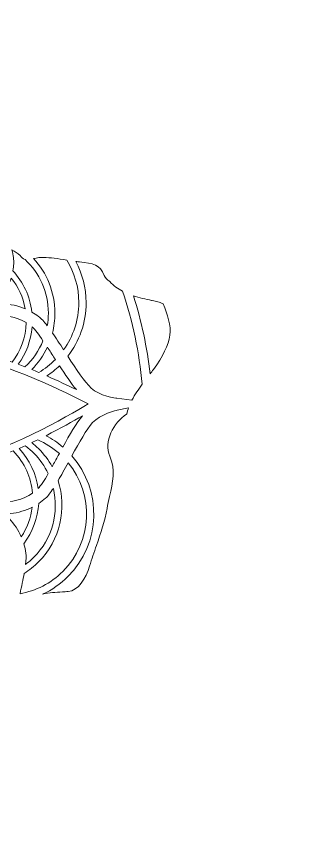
# Model space of a CAD drawing. Header units: millimetres. Extents: x -1844 to 2932, y -490 to 399.
# Drawn here: x -518.6 to -412.5, y -322.9 to -25.3 of the extents above; entities that cross this region are included whole.
import ezdxf

# ---------------------------------------------------------------- set-up
doc = ezdxf.new("R2010")
doc.units = ezdxf.units.MM
doc.header["$MEASUREMENT"] = 0
doc.layers.add('Layer 3', color=7, linetype='Continuous')

# ---------------------------------------------------------------- blocks, each defined once
blk = doc.blocks.new('block 2')
at = {"layer": 'Layer 3', "lineweight": 0}
for points, knots in [([(-427.53, 398.64), (-673.02, 398.64), (-872.03, 199.63), (-872.03, -45.86), (-872.03, -291.35), (-673.02, -490.36), (-427.53, -490.36), (-182.04, -490.36), (16.97, -291.35), (16.97, -45.86), (16.97, 199.63), (-182.04, 398.64), (-427.53, 398.64)], [0, 0, 0, 0, 1, 1, 1, 2, 2, 2, 3, 3, 3, 4, 4, 4, 4]), ([(-506.82, -134.17), (-506.82, -135.76), (-506.96, -137.32), (-507.22, -138.83), (-508.39, -137.31), (-509.46, -136.11), (-510.4, -135.38), (-511.17, -134.79), (-511.99, -134.25), (-512.86, -133.76), (-513.55, -127.96), (-516.06, -122.72), (-519.8, -118.63), (-519.64, -117.76), (-519.54, -116.9), (-519.5, -116.04), (-519.43, -114.75), (-519.69, -113), (-520.15, -110.91), (-519.09, -111.54), (-518.08, -112.23), (-517.12, -112.99), (-516.81, -113.75), (-516.15, -114.31), (-515.37, -114.49), (-510.11, -119.42), (-506.82, -126.42), (-506.82, -134.17)], [0, 0, 0, 0, 1, 1, 1, 2, 2, 2, 3, 3, 3, 4, 4, 4, 5, 5, 5, 6, 6, 6, 7, 7, 7, 8, 8, 8, 9, 9, 9, 9]), ([(-505.32, -141.47), (-504.72, -139.13), (-504.4, -136.69), (-504.4, -134.17), (-504.4, -126.45), (-507.39, -119.41), (-512.28, -114.16), (-510.94, -113.91), (-509.67, -113.67), (-508.55, -113.72), (-506.08, -113.84), (-503.43, -114.16), (-500.07, -114.74), (-497.27, -119.26), (-495.65, -124.6), (-495.65, -130.3), (-495.65, -136.76), (-497.72, -142.74), (-501.23, -147.61), (-502.68, -145.39), (-504.04, -143.3), (-505.32, -141.47)], [0, 0, 0, 0, 1, 1, 1, 2, 2, 2, 3, 3, 3, 4, 4, 4, 5, 5, 5, 6, 6, 6, 7, 7, 7, 7]), ([(-476.19, -166.08), (-476.19, -166.08), (-481.75, -165.39), (-481.75, -165.39), (-481.88, -165.37), (-488.22, -164.52), (-491.12, -161.68), (-493.5, -159.36), (-496.59, -154.74), (-499.69, -150), (-495.49, -144.54), (-492.98, -137.71), (-492.98, -130.3), (-492.98, -124.87), (-494.34, -119.75), (-496.71, -115.26), (-496.26, -115.31), (-495.82, -115.36), (-495.38, -115.4), (-490.58, -115.91), (-487.79, -116.39), (-486.32, -120.33), (-485.93, -121.38), (-485.14, -121.97), (-484.62, -122.36), (-484.52, -122.44), (-484.37, -122.55), (-484.32, -122.59), (-482.89, -124.1), (-481.31, -125.24), (-479.66, -126.13), (-475.89, -137.18), (-473.49, -148.6), (-472.47, -160.27), (-473.83, -162.09), (-475.13, -163.99), (-476.19, -166.08)], [0, 0, 0, 0, 1, 1, 1, 2, 2, 2, 3, 3, 3, 4, 4, 4, 5, 5, 5, 6, 6, 6, 7, 7, 7, 8, 8, 8, 9, 9, 9, 10, 10, 10, 11, 11, 11, 12, 12, 12, 12]), ([(-520.46, -121.31), (-517.87, -124.51), (-516.07, -128.35), (-515.31, -132.56), (-517.9, -131.49), (-520.74, -130.86), (-523.58, -130.75), (-524.4, -130.72), (-525.23, -130.73), (-526.06, -130.79), (-525.53, -130.24), (-525.02, -129.66), (-524.55, -129.07), (-522.72, -126.75), (-521.32, -124.07), (-520.46, -121.31)], [0, 0, 0, 0, 1, 1, 1, 2, 2, 2, 3, 3, 3, 4, 4, 4, 5, 5, 5, 5]), ([(-462.24, -142.3), (-462.84, -145.9), (-464.88, -150.11), (-468.3, -154.81), (-468.71, -155.36), (-469.13, -155.92), (-469.55, -156.47), (-470.63, -146.72), (-472.67, -137.15), (-475.65, -127.84), (-473.46, -128.56), (-471.2, -129.05), (-468.97, -129.52), (-468.97, -129.52), (-468.8, -129.55), (-468.8, -129.55), (-466.12, -130.13), (-465.09, -130.54), (-464.72, -130.81), (-463.33, -134.42), (-461.67, -138.85), (-462.24, -142.3)], [0, 0, 0, 0, 1, 1, 1, 2, 2, 2, 3, 3, 3, 4, 4, 4, 5, 5, 5, 6, 6, 6, 7, 7, 7, 7]), ([(-520.06, -152.14), (-526.81, -149.8), (-533.37, -148.16), (-538.25, -148.31), (-538.95, -148.33), (-539.64, -148.37), (-540.32, -148.43), (-541.36, -147.77), (-542.48, -147.05), (-543.5, -146.42), (-542.62, -144.95), (-540.85, -142.61), (-537.46, -139.93), (-531.78, -135.46), (-522.6, -133.09), (-514.93, -137.66), (-515.08, -143.1), (-516.97, -148.1), (-520.06, -152.14)], [0, 0, 0, 0, 1, 1, 1, 2, 2, 2, 3, 3, 3, 4, 4, 4, 5, 5, 5, 6, 6, 6, 6]), ([(-515.39, -153.86), (-516.21, -153.55), (-517.03, -153.24), (-517.85, -152.93), (-515.01, -149.01), (-513.18, -144.3), (-512.76, -139.2), (-511.74, -140.15), (-510.33, -142.03), (-508.78, -144.27), (-510.27, -147.94), (-512.54, -151.2), (-515.39, -153.86)], [0, 0, 0, 0, 1, 1, 1, 2, 2, 2, 3, 3, 3, 4, 4, 4, 4]), ([(-507.18, -146.65), (-506.3, -147.97), (-505.41, -149.34), (-504.55, -150.66), (-504.44, -150.83), (-504.34, -151), (-504.23, -151.16), (-506.04, -152.99), (-508.09, -154.59), (-510.32, -155.91), (-511.18, -155.55), (-512.04, -155.19), (-512.91, -154.84), (-510.56, -152.47), (-508.62, -149.7), (-507.18, -146.65)], [0, 0, 0, 0, 1, 1, 1, 2, 2, 2, 3, 3, 3, 4, 4, 4, 5, 5, 5, 5]), ([(-537.07, -186.71), (-538.14, -186.74), (-539.19, -186.73), (-540.23, -186.67), (-540.83, -185.56), (-541.36, -184.6), (-541.69, -184.08), (-541.57, -183.99), (-541.45, -183.89), (-541.34, -183.8), (-540.22, -182.83), (-535.27, -176.93), (-533.79, -175.15), (-533.79, -175.15), (-532.55, -173.67), (-532.55, -173.67), (-532.55, -173.67), (-533.84, -172.24), (-533.84, -172.24), (-535.3, -170.62), (-539.96, -165.45), (-541.44, -164.1), (-541.34, -163.98), (-541.25, -163.85), (-541.17, -163.73), (-540.34, -162.5), (-537.09, -155.53), (-536.11, -153.42), (-536.11, -153.42), (-535.3, -151.68), (-535.3, -151.68), (-535.3, -151.68), (-536.34, -151), (-536.34, -151), (-523.17, -151.76), (-499.33, -163.73), (-492.22, -167.44), (-499.42, -171.78), (-524.43, -186.32), (-537.07, -186.71)], [0, 0, 0, 0, 1, 1, 1, 2, 2, 2, 3, 3, 3, 4, 4, 4, 5, 5, 5, 6, 6, 6, 7, 7, 7, 8, 8, 8, 9, 9, 9, 10, 10, 10, 11, 11, 11, 12, 12, 12, 13, 13, 13, 13]), ([(-507.35, -157.19), (-505.7, -156.08), (-504.16, -154.82), (-502.74, -153.44), (-500.62, -156.67), (-498.51, -159.81), (-496.56, -162.23), (-499.6, -160.73), (-503.32, -158.96), (-507.35, -157.19)], [0, 0, 0, 0, 1, 1, 1, 2, 2, 2, 3, 3, 3, 3]), ([(-478.11, -171.2), (-478.13, -171.23), (-478.16, -171.27), (-478.17, -171.27), (-482.95, -174.3), (-486.64, -181.34), (-484.31, -186.6), (-482.15, -191.47), (-483.23, -196.3), (-484.38, -201.41), (-484.7, -202.85), (-485.04, -204.34), (-485.29, -205.83), (-486.07, -210.36), (-487.59, -214.72), (-489.2, -219.35), (-490.05, -221.81), (-490.94, -224.36), (-491.7, -226.92), (-493.02, -231.39), (-495.95, -236), (-499.54, -236.25), (-500.26, -236.3), (-500.97, -236.34), (-501.68, -236.38), (-504.08, -236.51), (-506.52, -236.64), (-508.91, -237.22), (-505.54, -235.66), (-502.39, -233.51), (-499.62, -230.74), (-487.5, -218.62), (-487.03, -199.19), (-498.2, -186.5), (-495.5, -181.58), (-492.8, -176.8), (-490.64, -174.33), (-487.92, -171.23), (-481.6, -169.78), (-481.54, -169.76), (-481.54, -169.76), (-477.39, -168.84), (-477.39, -168.84), (-477.67, -169.6), (-477.91, -170.38), (-478.11, -171.2)], [0, 0, 0, 0, 1, 1, 1, 2, 2, 2, 3, 3, 3, 4, 4, 4, 5, 5, 5, 6, 6, 6, 7, 7, 7, 8, 8, 8, 9, 9, 9, 10, 10, 10, 11, 11, 11, 12, 12, 12, 13, 13, 13, 14, 14, 14, 15, 15, 15, 15]), ([(-501.49, -183.26), (-503.41, -181.61), (-505.48, -180.23), (-507.66, -179.1), (-502.46, -176.46), (-497.73, -173.8), (-494.31, -171.8), (-496.52, -174.45), (-499, -178.75), (-501.49, -183.26)], [0, 0, 0, 0, 1, 1, 1, 2, 2, 2, 3, 3, 3, 3]), ([(-505.45, -190.48), (-506.75, -188.1), (-508.41, -185.85), (-510.43, -183.83), (-511.21, -183.05), (-512.03, -182.33), (-512.87, -181.66), (-512.14, -181.31), (-511.41, -180.96), (-510.69, -180.61), (-507.87, -181.83), (-505.2, -183.51), (-502.79, -185.65), (-502.92, -185.88), (-503.05, -186.12), (-503.18, -186.36), (-503.92, -187.72), (-504.69, -189.12), (-505.45, -190.48)], [0, 0, 0, 0, 1, 1, 1, 2, 2, 2, 3, 3, 3, 4, 4, 4, 5, 5, 5, 6, 6, 6, 6]), ([(-512.14, -185.54), (-509.91, -187.77), (-508.16, -190.3), (-506.88, -193), (-508.29, -195.44), (-509.6, -197.48), (-510.56, -198.49), (-511.3, -193.15), (-513.63, -187.99), (-517.53, -183.77), (-516.8, -183.46), (-516.08, -183.13), (-515.35, -182.8), (-514.23, -183.62), (-513.15, -184.53), (-512.14, -185.54)], [0, 0, 0, 0, 1, 1, 1, 2, 2, 2, 3, 3, 3, 4, 4, 4, 5, 5, 5, 5]), ([(-512.63, -200.18), (-519.91, -205.24), (-529.19, -203.59), (-535.16, -199.59), (-536.21, -198.88), (-537.19, -198.14), (-538.08, -197.39), (-537.68, -197.11), (-537.36, -196.88), (-537.16, -196.74), (-537.16, -196.74), (-535.59, -195.64), (-535.59, -195.64), (-535.59, -195.64), (-536.46, -193.92), (-536.46, -193.92), (-536.8, -193.25), (-537.76, -191.36), (-538.79, -189.38), (-538.2, -189.39), (-537.6, -189.39), (-536.99, -189.37), (-532.27, -189.23), (-526.09, -187.31), (-519.74, -184.7), (-515.47, -189.03), (-513.1, -194.54), (-512.63, -200.18)], [0, 0, 0, 0, 1, 1, 1, 2, 2, 2, 3, 3, 3, 4, 4, 4, 5, 5, 5, 6, 6, 6, 7, 7, 7, 8, 8, 8, 9, 9, 9, 9]), ([(-515.69, -229.58), (-513.82, -228.42), (-512.05, -227.02), (-510.43, -225.4), (-502.38, -217.35), (-500, -205.76), (-503.25, -195.61), (-502.1, -193.64), (-500.87, -191.39), (-499.56, -189), (-489.98, -200.66), (-490.62, -217.96), (-501.51, -228.85), (-505.94, -233.29), (-511.44, -236.02), (-517.19, -237.05), (-516.62, -234.36), (-516.09, -231.83), (-515.69, -229.58)], [0, 0, 0, 0, 1, 1, 1, 2, 2, 2, 3, 3, 3, 4, 4, 4, 5, 5, 5, 6, 6, 6, 6]), ([(-515.07, -222.15), (-515.22, -221), (-515.47, -219.85), (-515.82, -218.71), (-512.5, -214.35), (-510.68, -209.2), (-510.36, -203.98), (-509.46, -203.38), (-508.61, -202.74), (-507.83, -202.03), (-506.96, -201.25), (-506.01, -200), (-504.98, -198.42), (-502.92, -207.21), (-505.3, -216.84), (-512.14, -223.69), (-513.11, -224.66), (-514.13, -225.53), (-515.2, -226.32), (-515, -224.64), (-514.93, -223.22), (-515.07, -222.15)], [0, 0, 0, 0, 1, 1, 1, 2, 2, 2, 3, 3, 3, 4, 4, 4, 5, 5, 5, 6, 6, 6, 7, 7, 7, 7]), ([(-521.11, -209.55), (-521.67, -208.94), (-522.27, -208.37), (-522.89, -207.82), (-522.13, -207.81), (-521.37, -207.76), (-520.61, -207.67), (-517.87, -207.35), (-515.17, -206.54), (-512.74, -205.34), (-513.2, -209.15), (-514.54, -212.87), (-516.76, -216.18), (-517.82, -213.78), (-519.3, -211.5), (-521.11, -209.55)], [0, 0, 0, 0, 1, 1, 1, 2, 2, 2, 3, 3, 3, 4, 4, 4, 5, 5, 5, 5])]:
    blk.add_open_spline(points, degree=3, knots=knots, dxfattribs=at)

msp = doc.modelspace()

# ---------------------------------------------------------------- block references
at = {"layer": 'Layer 3'}
msp.add_blockref('block 2', (0, 0), dxfattribs=at)

doc.saveas('drawing.dxf')
